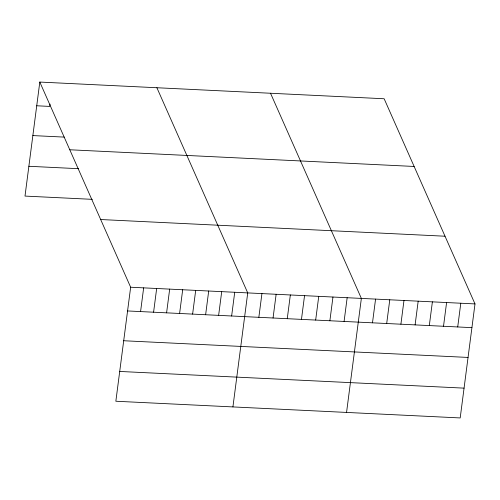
<?xml version="1.0" encoding="UTF-8"?>
<svg xmlns="http://www.w3.org/2000/svg" width="500" height="500" viewBox="0 0 500 500"><rect width="100%" height="100%" fill="white"/><g stroke="black" fill="none" stroke-linecap="round" stroke-linejoin="round"><path stroke-width="0.75" d="M39.806 82.062L130.65 287.231L115.844 401.244L460.194 417.938L475 303.919L384.156 98.756L39.806 82.062L25 196.081L92.338 199.344M50.038 104.119L49.737 106.412L36.725 105.781M140.575 311.581L143.656 287.863M153.588 312.206L156.669 288.488M166.594 312.838L169.675 289.119M179.606 313.469L182.688 289.75M192.613 314.1L195.694 290.381M205.625 314.731L208.7 291.012M218.631 315.363L221.713 291.644M231.637 315.994L234.719 292.275M232.919 406.919L247.731 292.906L156.888 87.737M258.85 317.312L261.931 293.594M273.056 318L276.137 294.281M287.262 318.688L290.344 294.969M301.469 319.375L304.544 295.656M315.669 320.069L318.75 296.35M329.875 320.756L332.956 297.038M344.081 321.444L347.163 297.725M346.556 412.431L361.362 298.412L270.525 93.244M372.488 322.819L375.569 299.1M386.694 323.512L389.775 299.788M400.9 324.2L403.975 300.481M415.1 324.888L418.181 301.169M429.306 325.575L432.388 301.856M443.512 326.262L446.594 302.544M457.713 326.95L460.794 303.231M32.856 135.581L64.231 137.1M69.787 149.769L414.137 166.462M28.869 166.281L78.612 168.694M100.675 219.525L445.025 236.219M130.65 287.231L475 303.919M127.569 310.95L471.919 327.644M123.7 340.744L468.05 357.438M119.712 371.45L464.062 388.137"/></g></svg>
